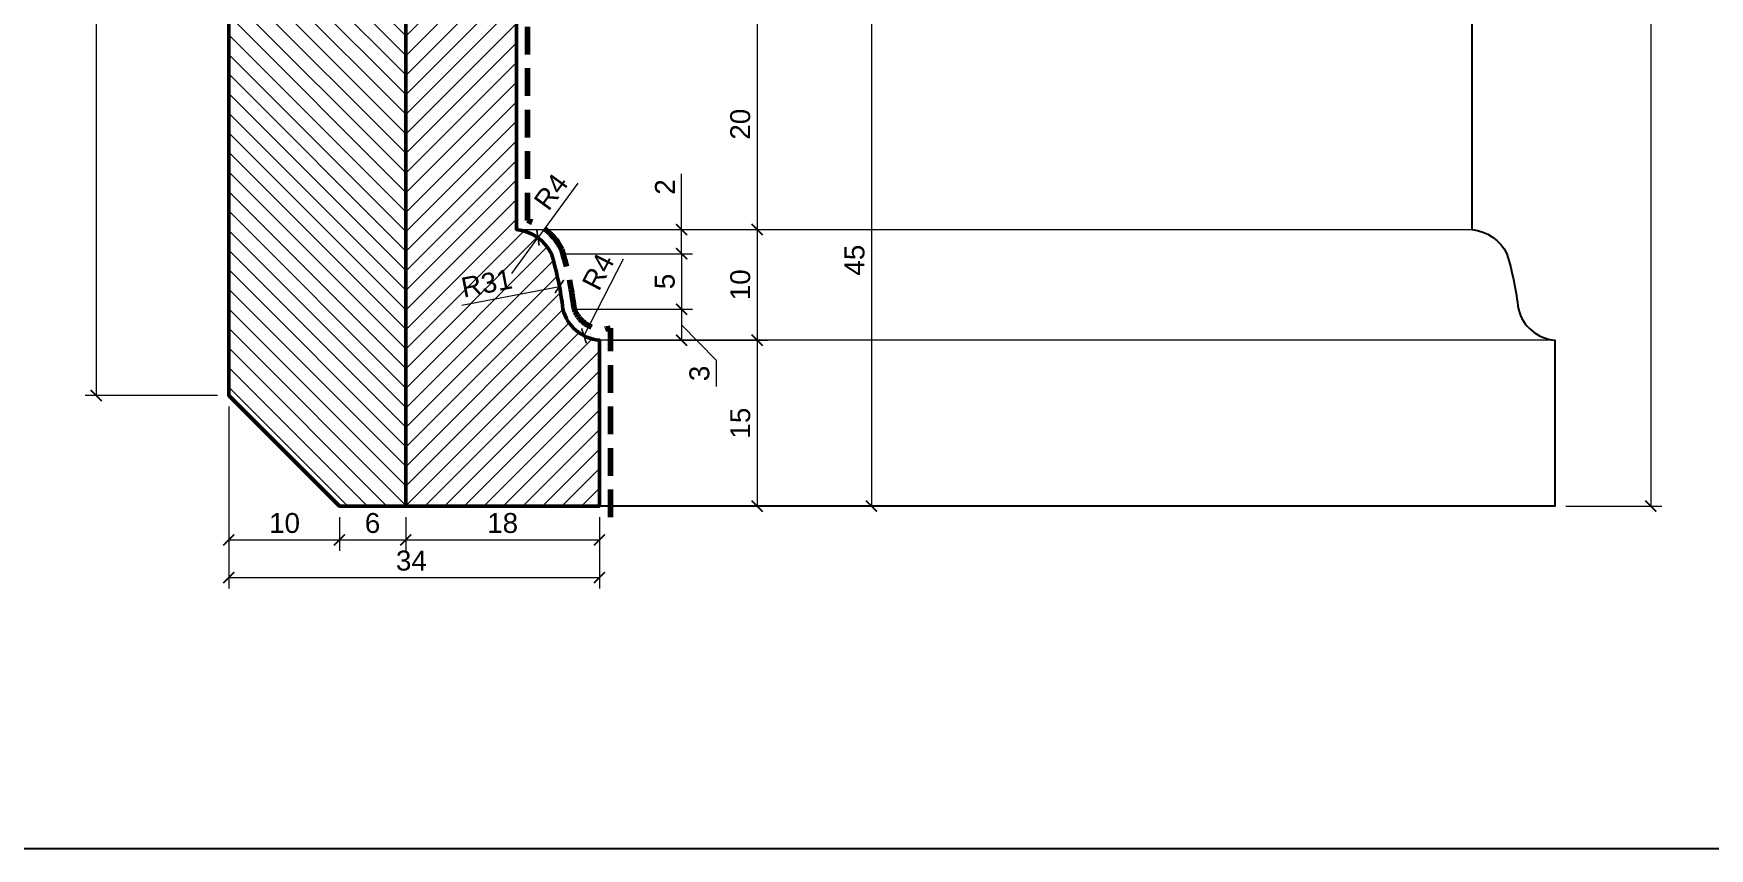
# Model space of a CAD drawing. Header units: inches. Extents: x -322 to 128, y 1926 to 2226.
# Drawn here: x -177.3 to -25.8, y 1926.1 to 1999.7 of the extents above; entities that cross this region are included whole.
import ezdxf

# ---------------------------------------------------------------- set-up
doc = ezdxf.new("R2010")
doc.units = ezdxf.units.IN
doc.header["$MEASUREMENT"] = 0
doc.linetypes.add('HIDDEN', pattern=[0.375, 0.25, -0.125])
doc.layers.add('Outside panel', color=7, linetype='Continuous', lineweight=18, true_color=0x7f5e57)
doc.layers.add('линия 50', color=1, linetype='Continuous', lineweight=140)
doc.layers.add('размеры в модели', color=7, linetype='Continuous')
doc.styles.get("Standard").update_dxf_attribs({"font": 'arial.ttf'})
doc.dimstyles.new('M_1', dxfattribs={"dimtxt": 1.8, "dimasz": 1, "dimexe": 1, "dimexo": 1, "dimgap": 0.6, "dimtad": 1, "dimdec": 0, "dimdsep": 46, "dimtxsty": 'Standard', "dimblk": 'ARCHTICK', "dimcen": -5, "dimclrd": 7, "dimclre": 7, "dimclrt": 7, "dimadec": 0, "dimazin": 0, "dimtfac": 1, "dimtdec": 0, "dimtmove": 0, "dimatfit": 3, "dimfxl": 1, "dimtolj": 1, "dimtzin": 0, "dimlwd": 5, "dimlwe": 5, "dimarcsym": 0})

# ---------------------------------------------------------------- blocks, each defined once
blk = doc.blocks.new('_ArchTick')
at = {"color": 0, "linetype": 'ByBlock', "const_width": 0.15}
blk.add_lwpolyline([(-0.5, -0.5), (0.5, 0.5)], dxfattribs=at)
blk = doc.blocks.new('*D61')
at = {"color": 7, "lineweight": 5, "ltscale": 1000, "transparency": 16777216}
for p, q in [((-66.29008080939852, 2207.023480242874), (-30.1286163617769, 2207.023480242874)), ((-31.1286163617769, 2207.023480242874), (-31.12861636177696, 1957.023480242816)), ((-38.7900808084672, 1957.023480242816), (-30.12861636177696, 1957.023480242816))]:
    blk.add_line(p, q, dxfattribs=at)
at = {"layer": 'Defpoints', "color": 0, "ltscale": 1000, "transparency": 16777216}
for p in [(-67.29008080939852, 2207.023480242874), (-39.7900808084672, 1957.023480242816), (-31.12861636177696, 1957.023480242816)]:
    blk.add_point(p, dxfattribs=at)
at = {"color": 7, "lineweight": 5, "ltscale": 1000, "transparency": 16777216}
for p, rotation in [((-31.1286163617769, 2207.023480242874), 90), ((-31.12861636177696, 1957.023480242816), 270)]:
    blk.add_blockref('_ArchTick', p, dxfattribs=dict(at, rotation=rotation))
at = {"color": 7, "ltscale": 1000, "transparency": 16777216, "insert": (-32.64764773967631, 2081.648780820163), "char_height": 1.8, "attachment_point": 5, "rotation": 90}
blk.add_mtext('\\A1;250', dxfattribs=at)
blk = doc.blocks.new('*D60')
at = {"layer": 'Defpoints', "color": 0, "ltscale": 1000, "transparency": 16777216}
for p in [(-129.4253770618965, 1974.812042488163), (-126.1316271260879, 1972.02348024283), (-118.7046026707543, 1972.02348024283)]:
    blk.add_point(p, dxfattribs=at)
at = {"layer": 'размеры в модели', "color": 7, "lineweight": 5, "ltscale": 1000, "transparency": 16777216}
for p, q in [((-128.4253770618965, 1974.812042488163), (-117.7046026707543, 1974.812042488163)), ((-118.7046026707543, 1974.812042488163), (-118.7046026707543, 1972.02348024283)), ((-118.7046026707543, 1973.417761365497), (-115.5682652531104, 1970.205045109826)), ((-125.1316271260879, 1972.02348024283), (-117.7046026707543, 1972.02348024283)), ((-115.5682652531104, 1970.205045109826), (-115.5682652531104, 1967.826327510918))]:
    blk.add_line(p, q, dxfattribs=at)
for p, rotation in [((-118.7046026707543, 1974.812042488163), 90), ((-118.7046026707543, 1972.02348024283), 270)]:
    blk.add_blockref('_ArchTick', p, dxfattribs=dict(at, rotation=rotation))
at = {"layer": 'размеры в модели', "color": 7, "ltscale": 1000, "transparency": 16777216, "insert": (-117.0879105464259, 1969.015686310372), "char_height": 1.8, "attachment_point": 5, "rotation": 90}
blk.add_mtext('\\A1;3', dxfattribs=at)
blk = doc.blocks.new('*D59')
at = {"layer": 'Defpoints', "color": 0, "ltscale": 1000, "transparency": 16777216}
for p in [(-130.4664489330756, 1979.836329731304), (-129.4253770618965, 1974.812042488163), (-118.7046026709871, 1974.812042488163)]:
    blk.add_point(p, dxfattribs=at)
at = {"layer": 'размеры в модели', "color": 7, "lineweight": 5, "ltscale": 1000, "transparency": 16777216}
for p, q in [((-129.4664489330756, 1979.836329731304), (-117.7046026709871, 1979.836329731304)), ((-118.7046026709871, 1979.836329731304), (-118.7046026709871, 1974.812042488163)), ((-128.4253770618965, 1974.812042488163), (-117.7046026709871, 1974.812042488163))]:
    blk.add_line(p, q, dxfattribs=at)
for p, rotation in [((-118.7046026709871, 1979.836329731304), 90), ((-118.7046026709871, 1974.812042488163), 270)]:
    blk.add_blockref('_ArchTick', p, dxfattribs=dict(at, rotation=rotation))
at = {"layer": 'размеры в модели', "color": 7, "ltscale": 1000, "transparency": 16777216, "insert": (-120.2199505563899, 1977.324186109733), "char_height": 1.8, "attachment_point": 5, "rotation": 90}
blk.add_mtext('\\A1;5', dxfattribs=at)
blk = doc.blocks.new('*D58')
at = {"layer": 'Defpoints', "color": 0, "ltscale": 1000, "transparency": 16777216}
for p in [(-133.6316271269028, 1982.023480242845), (-130.4664489330756, 1979.836329731304), (-118.7046026722091, 1979.836329731304)]:
    blk.add_point(p, dxfattribs=at)
at = {"layer": 'размеры в модели', "color": 7, "lineweight": 5, "ltscale": 1000, "transparency": 16777216}
for p, q in [((-118.7046026722091, 1982.023480242845), (-118.7046026722091, 1987.059534433334)), ((-132.6316271269028, 1982.023480242845), (-117.7046026722091, 1982.023480242845)), ((-118.7046026722091, 1979.836329731304), (-118.7046026722091, 1982.023480242845)), ((-129.4664489330756, 1979.836329731304), (-117.7046026722091, 1979.836329731304))]:
    blk.add_line(p, q, dxfattribs=at)
for p, rotation in [((-118.7046026722091, 1982.023480242845), 90), ((-118.7046026722091, 1979.836329731304), 270)]:
    blk.add_blockref('_ArchTick', p, dxfattribs=dict(at, rotation=rotation))
at = {"layer": 'размеры в модели', "color": 7, "ltscale": 1000, "transparency": 16777216, "insert": (-120.2082861647061, 1985.863422564303), "char_height": 1.8, "attachment_point": 5, "rotation": 90}
blk.add_mtext('\\A1;2', dxfattribs=at)
blk = doc.blocks.new('*D57')
at = {"layer": 'Defpoints', "color": 0, "ltscale": 1000, "transparency": 16777216}
for p in [(-129.7461434305445, 1976.870081370914), (-159.9230828400035, 1971.112680518984)]:
    blk.add_point(p, dxfattribs=at)
at = {"layer": 'размеры в модели', "color": 7, "lineweight": 5, "ltscale": 1000, "transparency": 16777216}
blk.add_line((-138.5624854372244, 1975.188028254412), (-129.7461434305445, 1976.870081370914), dxfattribs=at)
at = {"layer": 'размеры в модели', "color": 7, "lineweight": 5, "ltscale": 1000, "transparency": 16777216, "rotation": 10.80154214381347}
blk.add_blockref('_ArchTick', (-129.7461434305445, 1976.870081370914), dxfattribs=at)
at = {"layer": 'размеры в модели', "color": 7, "ltscale": 1000, "transparency": 16777216, "insert": (-136.3161264521431, 1977.163662517214), "char_height": 1.8, "attachment_point": 5, "rotation": 10.801542143813469}
blk.add_mtext('\\A1;R31', dxfattribs=at)
blk = doc.blocks.new('*D56')
at = {"layer": 'Defpoints', "color": 0, "ltscale": 1000, "transparency": 16777216}
for p in [(-125.8471822348804, 1975.698967270596), (-127.5282044082563, 1972.418071319683)]:
    blk.add_point(p, dxfattribs=at)
at = {"layer": 'размеры в модели', "color": 7, "lineweight": 5, "ltscale": 1000, "transparency": 16777216}
blk.add_line((-123.9806541455042, 1979.341920080909), (-127.5282044082563, 1972.418071319683), dxfattribs=at)
at = {"layer": 'размеры в модели', "color": 7, "lineweight": 5, "ltscale": 1000, "transparency": 16777216, "rotation": 242.8709047531251}
blk.add_blockref('_ArchTick', (-127.5282044082563, 1972.418071319683), dxfattribs=at)
at = {"layer": 'размеры в модели', "color": 7, "ltscale": 1000, "transparency": 16777216, "insert": (-126.2493311734039, 1978.203578435028), "char_height": 1.8, "attachment_point": 5, "rotation": 62.8709047531251}
blk.add_mtext('\\A1;R4', dxfattribs=at)
blk = doc.blocks.new('*D55')
at = {"layer": 'Defpoints', "color": 0, "ltscale": 1000, "transparency": 16777216}
for p in [(-131.6835841855647, 1981.272822671191), (-134.05048292999, 1978.033474347655)]:
    blk.add_point(p, dxfattribs=at)
at = {"layer": 'размеры в модели', "color": 7, "lineweight": 5, "ltscale": 1000, "transparency": 16777216}
for p in [(-128.087614553867, 1986.194282968282), (-134.05048292999, 1978.033474347655)]:
    blk.add_line(p, (-131.6835841855647, 1981.272822671191), dxfattribs=at)
at = {"layer": 'размеры в модели', "color": 7, "lineweight": 5, "ltscale": 1000, "transparency": 16777216, "rotation": 233.8454736703695}
blk.add_blockref('_ArchTick', (-131.6835841855647, 1981.272822671191), dxfattribs=at)
at = {"layer": 'размеры в модели', "color": 7, "ltscale": 1000, "transparency": 16777216, "insert": (-130.5067775461376, 1985.425929158834), "char_height": 1.8, "attachment_point": 5, "rotation": 53.845473670369536}
blk.add_mtext('\\A1;R4', dxfattribs=at)
blk = doc.blocks.new('*D46')
at = {"layer": 'Defpoints', "color": 0, "ltscale": 1000, "transparency": 16777216}
for p in [(-159.6316271269028, 2172.02348024398), (-171.6108540322311, 1967.023480242816), (-159.6316271271356, 1967.023480242816)]:
    blk.add_point(p, dxfattribs=at)
at = {"layer": 'размеры в модели', "color": 7, "lineweight": 5, "ltscale": 1000, "transparency": 16777216}
for p, q in [((-160.6316271269028, 2172.02348024398), (-172.6108540322311, 2172.02348024398)), ((-171.6108540322311, 2172.02348024398), (-171.6108540322311, 1967.023480242816)), ((-160.6316271271356, 1967.023480242816), (-172.6108540322311, 1967.023480242816))]:
    blk.add_line(p, q, dxfattribs=at)
for p, rotation in [((-171.6108540322311, 2172.02348024398), 90), ((-171.6108540322311, 1967.023480242816), 270)]:
    blk.add_blockref('_ArchTick', p, dxfattribs=dict(at, rotation=rotation))
at = {"layer": 'размеры в модели', "color": 7, "ltscale": 1000, "transparency": 16777216, "insert": (-173.1298854101305, 2070.106822217203), "char_height": 1.8, "attachment_point": 5, "rotation": 90}
blk.add_mtext('\\A1;205', dxfattribs=at)
blk = doc.blocks.new('*D26')
at = {"layer": 'Defpoints', "color": 0, "ltscale": 1000, "transparency": 16777216}
for p in [(-126.1316271265535, 1972.023480242845), (-126.1316271265535, 1957.023480242816), (-111.8776507972073, 1957.023480242816)]:
    blk.add_point(p, dxfattribs=at)
at = {"layer": 'размеры в модели', "color": 7, "lineweight": 5, "ltscale": 1000, "transparency": 16777216}
for p, q in [((-125.1316271265535, 1972.023480242845), (-110.8776507972073, 1972.023480242845)), ((-111.8776507972073, 1972.023480242845), (-111.8776507972073, 1957.023480242816)), ((-125.1316271265535, 1957.023480242816), (-110.8776507972073, 1957.023480242816))]:
    blk.add_line(p, q, dxfattribs=at)
for p, rotation in [((-111.8776507972073, 1972.023480242845), 90), ((-111.8776507972073, 1957.023480242816), 270)]:
    blk.add_blockref('_ArchTick', p, dxfattribs=dict(at, rotation=rotation))
at = {"layer": 'размеры в модели', "color": 7, "ltscale": 1000, "transparency": 16777216, "insert": (-113.3966821751067, 1964.52348024283), "char_height": 1.8, "attachment_point": 5, "rotation": 90}
blk.add_mtext('\\A1;15', dxfattribs=at)
blk = doc.blocks.new('*D25')
at = {"layer": 'Defpoints', "color": 0, "ltscale": 1000, "transparency": 16777216}
for p in [(-133.6316271269028, 1982.023480242845), (-126.1316271265535, 1972.023480242845), (-111.8776507973238, 1972.023480242845)]:
    blk.add_point(p, dxfattribs=at)
at = {"layer": 'размеры в модели', "color": 7, "lineweight": 5, "ltscale": 1000, "transparency": 16777216}
for p, q in [((-132.6316271269028, 1982.023480242845), (-110.8776507973238, 1982.023480242845)), ((-111.8776507973238, 1982.023480242845), (-111.8776507973238, 1972.023480242845)), ((-125.1316271265535, 1972.023480242845), (-110.8776507973238, 1972.023480242845))]:
    blk.add_line(p, q, dxfattribs=at)
for p, rotation in [((-111.8776507973238, 1982.023480242845), 90), ((-111.8776507973238, 1972.023480242845), 270)]:
    blk.add_blockref('_ArchTick', p, dxfattribs=dict(at, rotation=rotation))
at = {"layer": 'размеры в модели', "color": 7, "ltscale": 1000, "transparency": 16777216, "insert": (-113.3966821752231, 1977.023480242845), "char_height": 1.8, "attachment_point": 5, "rotation": 90}
blk.add_mtext('\\A1;10', dxfattribs=at)
blk = doc.blocks.new('*D24')
at = {"layer": 'Defpoints', "color": 0, "ltscale": 1000, "transparency": 16777216}
for p in [(-133.5786437458158, 2002.023480245581), (-133.6316271269028, 1982.023480242845), (-111.8776507985458, 1982.023480242845)]:
    blk.add_point(p, dxfattribs=at)
at = {"layer": 'размеры в модели', "color": 7, "lineweight": 5, "ltscale": 1000, "transparency": 16777216}
for p, q in [((-132.5786437458158, 2002.023480245581), (-110.8776507985458, 2002.023480245581)), ((-111.8776507985458, 2002.023480245581), (-111.8776507985458, 1982.023480242845)), ((-132.6316271269028, 1982.023480242845), (-110.8776507985458, 1982.023480242845))]:
    blk.add_line(p, q, dxfattribs=at)
for p, rotation in [((-111.8776507985458, 2002.023480245581), 90), ((-111.8776507985458, 1982.023480242845), 270)]:
    blk.add_blockref('_ArchTick', p, dxfattribs=dict(at, rotation=rotation))
at = {"layer": 'размеры в модели', "color": 7, "ltscale": 1000, "transparency": 16777216, "insert": (-113.3966821764452, 1991.533744597108), "char_height": 1.8, "attachment_point": 5, "rotation": 90}
blk.add_mtext('\\A1;20', dxfattribs=at)
blk = doc.blocks.new('*D22')
at = {"color": 7, "lineweight": 5, "ltscale": 1000, "transparency": 16777216}
for p, q in [((-132.6316271269028, 2002.023480245581), (-100.5565938889777, 2002.023480245581)), ((-101.5565938889777, 2002.023480245581), (-101.5565938889777, 1957.023480242816)), ((-125.1316271265535, 1957.023480242816), (-100.5565938889777, 1957.023480242816))]:
    blk.add_line(p, q, dxfattribs=at)
at = {"layer": 'Defpoints', "color": 0, "ltscale": 1000, "transparency": 16777216}
for p in [(-133.6316271269028, 2002.023480245581), (-126.1316271265535, 1957.023480242816), (-101.5565938889777, 1957.023480242816)]:
    blk.add_point(p, dxfattribs=at)
at = {"color": 7, "lineweight": 5, "ltscale": 1000, "transparency": 16777216}
for p, rotation in [((-101.5565938889777, 2002.023480245581), 90), ((-101.5565938889777, 1957.023480242816), 270)]:
    blk.add_blockref('_ArchTick', p, dxfattribs=dict(at, rotation=rotation))
at = {"color": 7, "ltscale": 1000, "transparency": 16777216, "insert": (-103.0719417743804, 1979.250058277364), "char_height": 1.8, "attachment_point": 5, "rotation": 90}
blk.add_mtext('\\A1;45', dxfattribs=at)
blk = doc.blocks.new('*D21')
at = {"layer": 'Defpoints', "color": 0, "ltscale": 1000, "transparency": 16777216}
for p in [(-159.6316271271356, 1967.023480242816), (-126.1316271265535, 1957.023480242816), (-126.1316271265535, 1950.571533833353)]:
    blk.add_point(p, dxfattribs=at)
at = {"layer": 'размеры в модели', "color": 7, "lineweight": 5, "ltscale": 1000, "transparency": 16777216}
for p, q in [((-159.6316271271356, 1966.023480242816), (-159.6316271271356, 1949.571533833353)), ((-126.1316271265535, 1956.023480242816), (-126.1316271265535, 1949.571533833353)), ((-159.6316271271356, 1950.571533833353), (-126.1316271265535, 1950.571533833353))]:
    blk.add_line(p, q, dxfattribs=at)
at = {"layer": 'размеры в модели', "color": 7, "lineweight": 5, "ltscale": 1000, "transparency": 16777216, "rotation": 180}
blk.add_blockref('_ArchTick', (-159.6316271271356, 1950.571533833353), dxfattribs=at)
at = {"layer": 'размеры в модели', "color": 7, "lineweight": 5, "ltscale": 1000, "transparency": 16777216}
blk.add_blockref('_ArchTick', (-126.1316271265535, 1950.571533833353), dxfattribs=at)
at = {"layer": 'размеры в модели', "color": 7, "ltscale": 1000, "transparency": 16777216, "insert": (-143.1210132060372, 1952.091179126668), "char_height": 1.8, "attachment_point": 5}
blk.add_mtext('\\A1;34', dxfattribs=at)
blk = doc.blocks.new('*D20')
at = {"layer": 'Defpoints', "color": 0, "ltscale": 1000, "transparency": 16777216}
for p in [(-143.6316271269028, 1957.023480242816), (-126.1222237982587, 1956.967727285634), (-126.1222237982587, 1953.97216404743)]:
    blk.add_point(p, dxfattribs=at)
at = {"layer": 'размеры в модели', "color": 7, "lineweight": 5, "ltscale": 1000, "transparency": 16777216}
for p, q in [((-143.6316271269028, 1956.023480242816), (-143.6316271269028, 1952.97216404743)), ((-126.1222237982587, 1955.967727285634), (-126.1222237982587, 1952.97216404743)), ((-143.6316271269028, 1953.97216404743), (-126.1222237982587, 1953.97216404743))]:
    blk.add_line(p, q, dxfattribs=at)
at = {"layer": 'размеры в модели', "color": 7, "lineweight": 5, "ltscale": 1000, "transparency": 16777216, "rotation": 180}
blk.add_blockref('_ArchTick', (-143.6316271269028, 1953.97216404743), dxfattribs=at)
at = {"layer": 'размеры в модели', "color": 7, "lineweight": 5, "ltscale": 1000, "transparency": 16777216}
blk.add_blockref('_ArchTick', (-126.1222237982587, 1953.97216404743), dxfattribs=at)
at = {"layer": 'размеры в модели', "color": 7, "ltscale": 1000, "transparency": 16777216, "insert": (-134.8769254625807, 1955.491195425329), "char_height": 1.8, "attachment_point": 5}
blk.add_mtext('\\A1;18', dxfattribs=at)
blk = doc.blocks.new('*D19')
at = {"layer": 'Defpoints', "color": 0, "ltscale": 1000, "transparency": 16777216}
for p in [(-149.6316271269028, 1957.023480242816), (-143.6316271269028, 1957.023480242816), (-143.6316271269028, 1953.97216404743)]:
    blk.add_point(p, dxfattribs=at)
at = {"layer": 'размеры в модели', "color": 7, "lineweight": 5, "ltscale": 1000, "transparency": 16777216}
for p, q in [((-149.6316271269028, 1956.023480242816), (-149.6316271269028, 1952.97216404743)), ((-143.6316271269028, 1956.023480242816), (-143.6316271269028, 1952.97216404743)), ((-149.6316271269028, 1953.97216404743), (-143.6316271269028, 1953.97216404743))]:
    blk.add_line(p, q, dxfattribs=at)
at = {"layer": 'размеры в модели', "color": 7, "lineweight": 5, "ltscale": 1000, "transparency": 16777216, "rotation": 180}
blk.add_blockref('_ArchTick', (-149.6316271269028, 1953.97216404743), dxfattribs=at)
at = {"layer": 'размеры в модели', "color": 7, "lineweight": 5, "ltscale": 1000, "transparency": 16777216}
blk.add_blockref('_ArchTick', (-143.6316271269028, 1953.97216404743), dxfattribs=at)
at = {"layer": 'размеры в модели', "color": 7, "ltscale": 1000, "transparency": 16777216, "insert": (-146.6316271269028, 1955.491195425329), "char_height": 1.8, "attachment_point": 5}
blk.add_mtext('\\A1;6', dxfattribs=at)
blk = doc.blocks.new('*D18')
at = {"layer": 'Defpoints', "color": 0, "ltscale": 1000, "transparency": 16777216}
for p in [(-159.6316271271356, 1967.023480242816), (-149.6316271269028, 1957.023480242816), (-149.6316271269028, 1953.97216404743)]:
    blk.add_point(p, dxfattribs=at)
at = {"layer": 'размеры в модели', "color": 7, "lineweight": 5, "ltscale": 1000, "transparency": 16777216}
for p, q in [((-159.6316271271356, 1966.023480242816), (-159.6316271271356, 1952.97216404743)), ((-149.6316271269028, 1956.023480242816), (-149.6316271269028, 1952.97216404743)), ((-159.6316271271356, 1953.97216404743), (-149.6316271269028, 1953.97216404743))]:
    blk.add_line(p, q, dxfattribs=at)
at = {"layer": 'размеры в модели', "color": 7, "lineweight": 5, "ltscale": 1000, "transparency": 16777216, "rotation": 180}
blk.add_blockref('_ArchTick', (-159.6316271271356, 1953.97216404743), dxfattribs=at)
at = {"layer": 'размеры в модели', "color": 7, "lineweight": 5, "ltscale": 1000, "transparency": 16777216}
blk.add_blockref('_ArchTick', (-149.6316271269028, 1953.97216404743), dxfattribs=at)
at = {"layer": 'размеры в модели', "color": 7, "ltscale": 1000, "transparency": 16777216, "insert": (-154.5859311653333, 1955.491195425329), "char_height": 1.8, "attachment_point": 5}
blk.add_mtext('\\A1;10', dxfattribs=at)

msp = doc.modelspace()

# ---------------------------------------------------------------- hatches: boundary and pattern name
at = {"layer": 'Outside panel', "ltscale": 1000}
h = msp.add_hatch(dxfattribs=at)
h.set_pattern_fill('ANSI31', color=5, scale=10, angle=90)
h.set_pattern_definition([(135, (-310230.6986001767, 94725.49413069595), (-0.8838834764831844, -0.8838834764831844), [])])
h.paths.add_polyline_path([(-143.6316271269028, 1957.023480242816), (-149.6316271269028, 1957.023480242816), (-159.6316271271356, 1967.023480242816), (-159.6316271269028, 2172.02348024398), (-154.6316271273684, 2172.02348024398), (-154.6316271273684, 2165.995134983764), (-149.6316271273684, 2166.02348024398), (-149.6316271273684, 2172.02348024398), (-143.6316271269028, 2172.02348024398)])
h = msp.add_hatch(dxfattribs=at)
h.set_pattern_fill('ANSI31', color=256, scale=10)
h.set_pattern_definition([(45, (-311838.8433799004, 93827.12694441454), (-0.8838834764831844, 0.8838834764831844), [])])
h.paths.add_polyline_path([(-140.6316271269028, 2172.02348024398), (-143.6316271269028, 2172.02348024398), (-143.6316271269028, 2129.023480246396), (-137.6316271269028, 2129.023480246396), (-137.6316271269028, 2169.023480246105)])
edge = h.paths.add_edge_path()
edge.add_arc((-134.8732259251559, 2083.546728282351), 5.761959174364935, 90.00000000085907, 182.0136138633894, ccw=False)
edge.add_line((-134.8732259252723, 2089.308687456723), (-134.8732259252723, 2102.023480245581))
edge.add_line((-134.8732259252723, 2102.023480245581), (-143.631627126961, 2102.023480245581))
edge.add_line((-143.6316271269028, 2102.023480245581), (-143.6316271269028, 2002.023480245581))
edge.add_line((-143.6316271269028, 2002.023480245581), (-140.6316271267281, 2002.023480245581))
edge.add_line((-140.6316271267281, 2002.023480245581), (-140.6316271267281, 2083.344270566594))
edge = h.paths.add_edge_path()
edge.add_arc((-140.6292153569087, 2042.238027247003), 4.173086116480918, 359.9176543909224, 450.0331132010956)
edge.add_line((-140.6316271267281, 2046.411112666566), (-140.6316271267281, 2002.023480245595))
edge.add_line((-140.6316271267281, 2002.023480245581), (-136.4561335502807, 2002.023480245435))
edge.add_line((-136.4561335502807, 2002.023480245435), (-136.4561335502807, 2042.23202968134))
edge = h.paths.add_edge_path()
edge.add_line((-143.6316271269028, 1957.023480242816), (-143.6316271269028, 2002.023480245581))
edge.add_line((-143.6316271269028, 2002.023480245581), (-133.6316271269028, 2002.023480245581))
edge.add_line((-133.6316271269028, 2002.023480245581), (-133.6316271269028, 1982.023480242845))
edge.add_arc((-134.0504829302812, 1978.033474347757), 4.011930610921562, 26.703496793095894, 84.00725374288152, ccw=False)
edge.add_arc((-159.9230828398289, 1971.11268051897), 30.72125219932407, 6.916171208186711, 16.49677536386571, ccw=False)
edge.add_arc((-125.8471822351715, 1975.698967270683), 3.686477151432308, 193.9212891004909, 265.574716509358)
edge.add_line((-126.1316271265535, 1972.023480242845), (-126.1316271265535, 1957.023480242816))
edge.add_line((-126.1316271265535, 1957.023480242816), (-143.6316271269028, 1957.023480242816))

# ---------------------------------------------------------------- linework, layer by layer
at = {"color": 7, "lineweight": 15, "ltscale": 1000}
for p, q in [((-133.6316271269028, 1982.023480242845), (-47.29008080881644, 1982.023480242845)), ((-39.7900808084672, 1972.02348024283), (-126.1316271265535, 1972.023480242845))]:
    msp.add_line(p, q, dxfattribs=at)
at = {"color": 6, "ltscale": 1000}
msp.add_lwpolyline([(-321.5132050237153, 1926.093064003973), (128.4867949762847, 1926.093064003973), (128.4867949762847, 2226.093064003973), (-321.5132050237153, 2226.093064003973)], close=True, dxfattribs=at)
at = {"lineweight": 50}
msp.add_lwpolyline([(-143.6316271269028, 1957.023480242816), (-149.6316271269028, 1957.023480242816), (-159.6316271271356, 1967.023480242816), (-159.6316271269028, 2172.02348024398), (-143.6316271269028, 2172.02348024398), (-143.6316271269028, 1957.023480242816)], close=True, dxfattribs=at)
msp.add_lwpolyline([(-143.6316271269028, 1957.023480242816), (-143.6316271269028, 2002.023480245581), (-133.6316271269028, 2002.023480245581), (-133.6316271269028, 1982.023480242845, -0.2553789991575087), (-130.4664489330756, 1979.836329731304, -0.04182763933920465), (-129.4253770618965, 1974.812042488163, 0.3232486597457192), (-126.1316271265535, 1972.023480242845), (-126.1316271265535, 1957.023480242816)], format="xyb", close=True, dxfattribs=at)
at = {"color": 7}
msp.add_lwpolyline([(-57.29008080881644, 2002.023480245581), (-47.29008080881644, 2002.023480245581), (-47.29008080881644, 1982.023480242845, -0.2553789991575087), (-44.12490261498928, 1979.836329731304, -0.04182763933920465), (-43.08383074381013, 1974.812042488163, 0.3232486597457192), (-39.7900808084672, 1972.023480242845), (-39.7900808084672, 1957.023480242816), (-126.1316271265535, 1957.023480242816)], format="xyb", dxfattribs=at)
at = {"layer": 'линия 50', "color": 1, "linetype": 'HIDDEN', "ltscale": 10, "true_color": 0xff0909}
msp.add_lwpolyline([(-125.1316271231775, 1956.023480242816), (-125.1316271231775, 1956.023480242816), (-125.1316271231775, 1973.109538690521, -0.4159211702844884), (-128.4407360986373, 1974.998511829718, 0.04197347103317364), (-129.5318637975291, 1980.201775436944, 0.2121940283620752), (-132.6316271235267, 1982.840375288913), (-132.6316271235267, 2003.023480245581), (-139.6316271233521, 2003.023480245581), (-139.6316271235267, 2083.362681599478, -0.4895552573486511), (-133.8732259218962, 2088.202504821063), (-133.8732259218962, 2101.023480245581), (-132.6316271235267, 2101.023480245581), (-132.6316271235267, 2125.023480245464), (-138.6316271235267, 2125.023480246192), (-138.6316271235267, 2128.023480246396), (-136.6316271235267, 2128.023480246396), (-136.6316271235267, 2169.437693808678), (-140.2174135613171, 2173.02348024398), (-140.6316271242834, 2173.02348024398), (-140.631627125564, 2177.63791392451, -0.277016546410134), (-152.6189827282945, 2196.109551656248, 0.9186090356445616), (-153.6316271240506, 2208.023480242874, 0.9186090356445616)], format="xyb", dxfattribs=at)

# ---------------------------------------------------------------- dimensions: what is measured, and where the dimension line sits
at = {"color": 5, "ltscale": 1000}
for base, p1, p2, picture, middle in [((-31.12861636177696, 1957.023480242816), (-67.29008080939852, 2207.023480242874), (-39.7900808084672, 1957.023480242816), '*D61', (-31.12861636177726, 2081.648780820163)), ((-101.5565938889777, 1957.023480242816), (-133.6316271269028, 2002.023480245581), (-126.1316271265535, 1957.023480242816), '*D22', (-101.556593888978, 1979.250058277364))]:
    dim = msp.add_linear_dim(base=base, p1=p1, p2=p2, angle=90, dimstyle='M_1', dxfattribs=at)
    dim.commit()
    dim.dimension.update_dxf_attribs({"geometry": picture, "text_midpoint": middle, "dimtype": 128})
at = {"layer": 'размеры в модели', "color": 5, "ltscale": 1000}
for base, p1, p2, picture, middle in [((-171.6108540322311, 1967.023480242816), (-159.6316271269028, 2172.02348024398), (-159.6316271271356, 1967.023480242816), '*D46', (-171.6108540322315, 2070.106822217203)), ((-111.8776507985458, 1982.023480242845), (-133.5786437458158, 2002.023480245581), (-133.6316271269028, 1982.023480242845), '*D24', (-111.8776507985461, 1991.533744597108)), ((-118.7046026722091, 1979.836329731304), (-133.6316271269028, 1982.023480242845), (-130.4664489330756, 1979.836329731304), '*D58', (-118.7046026722095, 1985.863422564303)), ((-118.7046026707543, 1972.02348024283), (-129.4253770618965, 1974.812042488163), (-126.1316271260879, 1972.02348024283), '*D60', (-115.5682652531108, 1969.605045109826))]:
    dim = msp.add_linear_dim(base=base, p1=p1, p2=p2, angle=90, dimstyle='M_1', dxfattribs=at)
    dim.commit()
    dim.dimension.update_dxf_attribs({"geometry": picture, "text_midpoint": middle, "dimtype": 128})
dim = msp.add_radius_dim(center=(-134.05048292999, 1978.033474347655), mpoint=(-131.6835841855647, 1981.272822671191), dimstyle='M_1', dxfattribs=at)
dim.commit()
dim.dimension.update_dxf_attribs({"geometry": '*D55', "text_midpoint": (-130.5067775461376, 1985.425929158834)})
for base, p1, p2, picture, middle in [((-111.8776507973238, 1972.023480242845), (-133.6316271269028, 1982.023480242845), (-126.1316271265535, 1972.023480242845), '*D25', (-113.3966821752231, 1977.023480242845)), ((-118.7046026709871, 1974.812042488163), (-130.4664489330756, 1979.836329731304), (-129.4253770618965, 1974.812042488163), '*D59', (-120.2199505563899, 1977.324186109733)), ((-111.8776507972073, 1957.023480242816), (-126.1316271265535, 1972.023480242845), (-126.1316271265535, 1957.023480242816), '*D26', (-113.3966821751067, 1964.52348024283))]:
    dim = msp.add_linear_dim(base=base, p1=p1, p2=p2, angle=90, dimstyle='M_1', dxfattribs=at)
    dim.commit()
    dim.dimension.update_dxf_attribs({"geometry": picture, "text_midpoint": middle})
for center, mpoint, picture, middle in [((-125.8471822348804, 1975.698967270596), (-127.5282044082563, 1972.418071319683), '*D56', (-124.9143591325638, 1977.519583076729)), ((-159.9230828400035, 1971.112680518984), (-129.7461434305445, 1976.870081370914), '*D57', (-136.0313331419744, 1975.670941984771))]:
    dim = msp.add_radius_dim(center=center, mpoint=mpoint, dimstyle='M_1', dxfattribs=at)
    dim.commit()
    dim.dimension.update_dxf_attribs({"geometry": picture, "text_midpoint": middle, "dimtype": 132})
for base, p2, picture, middle in [((-126.1316271265535, 1950.571533833353), (-126.1316271265535, 1957.023480242816), '*D21', (-143.1210132060372, 1950.571533833353)), ((-149.6316271269028, 1953.97216404743), (-149.6316271269028, 1957.023480242816), '*D18', (-154.5859311653333, 1953.97216404743))]:
    dim = msp.add_linear_dim(base=base, p1=(-159.6316271271356, 1967.023480242816), p2=p2, dimstyle='M_1', dxfattribs=at)
    dim.commit()
    dim.dimension.update_dxf_attribs({"geometry": picture, "text_midpoint": middle, "dimtype": 128})
for base, p1, p2, picture, middle in [((-143.6316271269028, 1953.97216404743), (-149.6316271269028, 1957.023480242816), (-143.6316271269028, 1957.023480242816), '*D19', (-146.6316271269028, 1955.491195425329)), ((-126.1222237982587, 1953.97216404743), (-143.6316271269028, 1957.023480242816), (-126.1222237982587, 1956.967727285634), '*D20', (-134.8769254625807, 1955.491195425329))]:
    dim = msp.add_linear_dim(base=base, p1=p1, p2=p2, dimstyle='M_1', dxfattribs=at)
    dim.commit()
    dim.dimension.update_dxf_attribs({"geometry": picture, "text_midpoint": middle})

doc.saveas('drawing.dxf')
